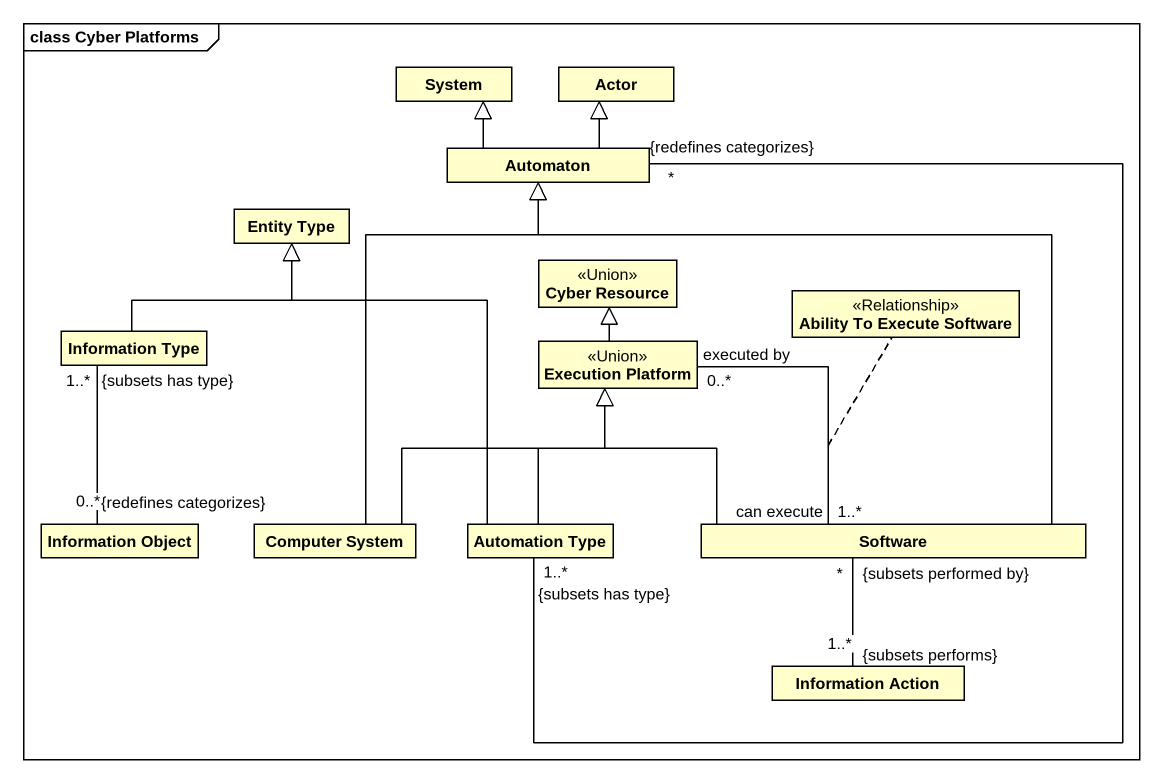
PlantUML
@startuml
mainframe class Cyber Platforms
hide circle
hide empty members
class System
class "Actor" as Actor_
class Automaton
class "Entity Type" as Entity_Type
class "Cyber Resource" as Cyber_Resource <<Union>>
class "Information Type" as Information_Type
class "Execution Platform" as Execution_Platform <<Union>>
class "Ability To Execute Software" as Ability_To_Execute_Software <<Relationship>>
class "Information Object" as Information_Object
class "Computer System" as Computer_System
class "Automation Type" as Automation_Type
class Software
class "Information Action" as Information_Action
Automaton -up-|> System
Automaton -up-|> Actor_
Information_Type -up-|> Entity_Type
Information_Type "1..*\n{subsets has type}" -- "0..*\n{redefines categorizes}" Information_Object
Execution_Platform -up-|> Cyber_Resource
Computer_System -up-|> Automaton
Computer_System -up-|> Execution_Platform
Automation_Type "1..*\n{subsets has type}" -up- "*\n{redefines categorizes}" Automaton
Automation_Type -up-|> Entity_Type
Automation_Type -up-|> Execution_Platform
Software -up-|> Automaton
Software "can execute\n1..*" -up- "executed by\n0..*" Execution_Platform
(Software, Execution_Platform) .. Ability_To_Execute_Software
Software -up-|> Execution_Platform
Software "*\n{subsets performed by}" -- "1..*\n{subsets performs}" Information_Action
@enduml
